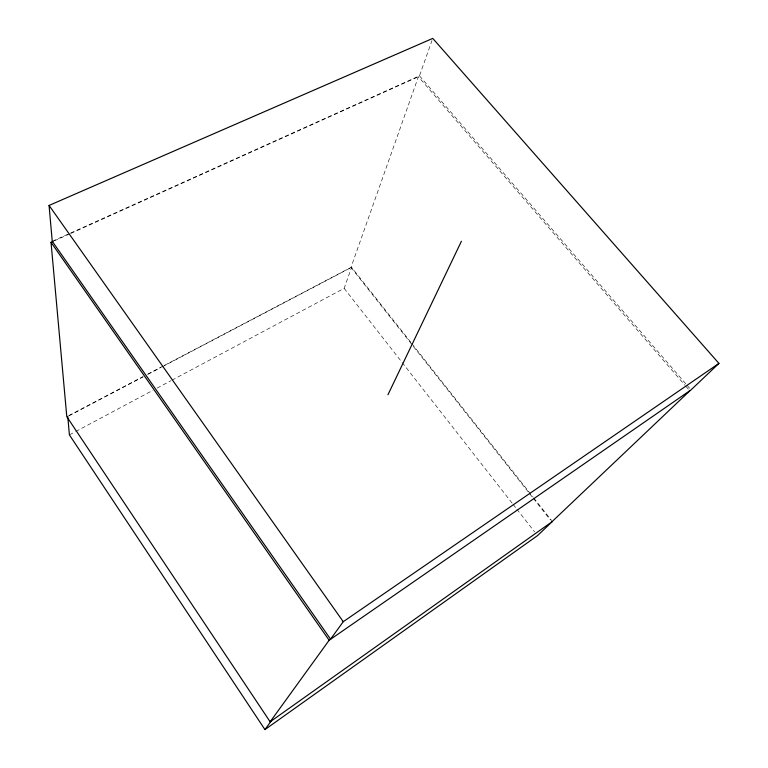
<?xml version="1.0" encoding="UTF-8"?>
<svg xmlns="http://www.w3.org/2000/svg" width="768" height="768" viewBox="0 0 768 768"><rect width="100%" height="100%" fill="white"/><g stroke="black" fill="none" stroke-linecap="round" stroke-linejoin="round"><path stroke-width="0.58" stroke-dasharray="3.84 2.88" d="M164.352 365.424L350.976 267.398L418.397 76.742L685.094 385.382M171.898 380.208L344.15 288.346L351.6 267.322L411.091 342.643M52.243 241.296L419.482 75.84L431.971 40.598M69.398 434.88L74.678 432.058M75.734 431.501L152.88 390.355M157.104 388.099L170.842 380.774M68.918 415.555L143.146 376.56M147.379 374.333L163.286 365.981M68.822 415.891L142.963 376.944M148.253 374.16L160.963 367.478M162.019 366.922L351.6 267.322M54.307 240.854L69.619 233.962M70.704 233.462L418.397 76.742M419.482 75.84L686.333 384.432M687.12 385.334L690.259 388.963M685.882 386.294L689.011 389.923M411.83 343.584L533.03 497.04M533.779 497.981L551.626 520.579M350.976 267.398L528.883 492.72M529.622 493.661L532.589 497.414M533.328 498.355L550.378 519.946M344.15 288.346L512.438 503.52M513.168 504.461L516.125 508.234M516.864 509.184L534.576 531.83"/><path stroke-width="1.15" d="M387.946 394.762L461.414 241.248M53.213 241.354L51.024 242.342L66.797 416.669L270.144 721.805L329.146 640.262L691.046 389.875L718.934 363.398L432.758 38.4L49.066 205.44L52.243 241.296L330.566 639.168L343.248 621.696L718.934 363.398M67.766 416.448L69.398 434.88L264.95 729.6L270.998 721.258M551.866 521.827L689.798 390.835M264.95 729.6L537.533 535.603L552.365 521.52L270.144 721.805M49.066 205.44L343.248 621.696M51.024 242.342L329.146 640.262"/></g></svg>
